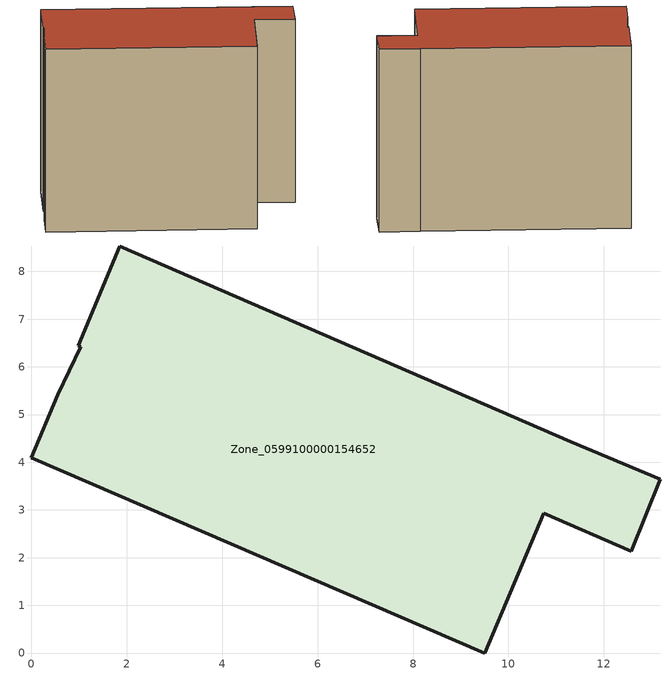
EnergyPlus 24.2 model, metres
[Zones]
Zone_0599100000154652
 floor ground (C_G): 1.85,8.53 11.31,4.43 13.18,3.64 12.57,2.13 10.73,2.93 9.51,0 0,4.09 0.55,5.42 1.03,6.42 0.98,6.44 z0
 wall outside (C_F): 9.51,0 10.73,2.93 12.57,2.13 13.18,3.64 11.31,4.43 1.85,8.53 0.98,6.44 1.03,6.42 0.55,5.42 0,4.09 9.51,0 z0:9.77
 roof outside (C_R): 1.03,6.42 0.55,5.42 0,4.09 9.51,0 10.73,2.93 12.57,2.13 13.18,3.64 11.31,4.43 1.85,8.53 0.98,6.44 z9.77
[BUILDING]
Pand.0599100000154652: North Axis=0; Terrain=City; Loads Convergence Tolerance Value=0.04; Temperature Convergence Tolerance Value=0.4; Solar Distribution=FullExterior; Maximum Number of Warmup Days=25; Minimum Number of Warmup Days=1
[Site:Location]
Rotterdam.The.Hague.AP_ZH_NLD Design_Conditions: Latitude=51.96; Longitude=4.45; Time Zone=1; Elevation=-4.5
[SITE:GROUNDTEMPERATURE:BUILDINGSURFACE]
18, 18, 18, 18, 18, 18, 18, 18, 18, 18, 18, 18
[MATERIAL] Thermal Absorptance=0.9; Solar Absorptance=0.7; Visible Absorptance=0.7
Name | Roughness | Thickness | Conductivity | Density | Specific Heat
G.TI.1946 | MediumSmooth | 0.15 | 1 | 540 | 1210
F.TI.1946 | Rough | 0.3 | 0.857143 | 1920 | 840
R.TI.1946 | MediumRough | 0.2 | 0.1 | 1500 | 1000
[CONSTRUCTION]
C_G: G.TI.1946
C_F: F.TI.1946
C_R: R.TI.1946
[ZONE]
Zone_0599100000154652: Type=1; Multiplier=1; Ceiling Height=Autocalculate; Volume=Autocalculate; Floor Area=autocalculate; Part of Total Floor Area=Yes
[ZONEINFILTRATION:DESIGNFLOWRATE]
Infil_Zone_0599100000154652: Zone or ZoneList or Space or SpaceList=Zone_0599100000154652; Schedule=AlwaysOn; Design Flow Rate Calculation Method=Flow/Area; Flow Rate per Floor Area=0.003; Constant Term Coefficient=1; Temperature Term Coefficient=0; Velocity Term Coefficient=0; Velocity Squared Term Coefficient=0
[HVACTEMPLATE:ZONE:IDEALLOADSAIRSYSTEM]
Zone_0599100000154652: Maximum Heating Supply Air Temperature=50; Minimum Cooling Supply Air Temperature=13; Maximum Heating Supply Air Humidity Ratio=0.0156; Minimum Cooling Supply Air Humidity Ratio=0.0077; Heating Limit=NoLimit; Cooling Limit=NoLimit; Dehumidification Control Type=ConstantSensibleHeatRatio; Cooling Sensible Heat Ratio=0.7; Dehumidification Setpoint=60; Humidification Control Type=None; Humidification Setpoint=30; Outdoor Air Method=None; Outdoor Air Flow Rate per Person=0.00944; Outdoor Air Flow Rate per Zone Floor Area=0; Outdoor Air Flow Rate per Zone=0; Demand Controlled Ventilation Type=None; Outdoor Air Economizer Type=NoEconomizer; Heat Recovery Type=None; Sensible Heat Recovery Effectiveness=0.7; Latent Heat Recovery Effectiveness=0.65
[ZONECONTROL:THERMOSTAT]
ThermostatControl_Zone_0599100000154652: Zone or ZoneList=Zone_0599100000154652; Control Type Schedule=DualSetpointControlType; Control 1=Thermostat_Zone_0599100000154652; Temperature Difference Between Cutout And Setpoint=0
[THERMOSTATSETPOINT:DUALSETPOINT]
Thermostat_Zone_0599100000154652: Heating Setpoint Temperature Schedule=HeatingSetpoint_Zone_0599100000154652; Cooling Setpoint Temperature Schedule=CoolingSetpoint_Zone_0599100000154652
[SCHEDULE:COMPACT]
HeatingSetpoint_Zone_0599100000154652: Through: 12/31, For: AllDays, Until: 24:00, 21
CoolingSetpoint_Zone_0599100000154652: Through: 12/31, For: AllDays, Until: 24:00, 24
DualSetpointControlType: Through: 12/31, For: AllDays, Until: 24:00, 4
AlwaysOn: Through: 12/31, For: AllDays, Until: 24:00, 1
